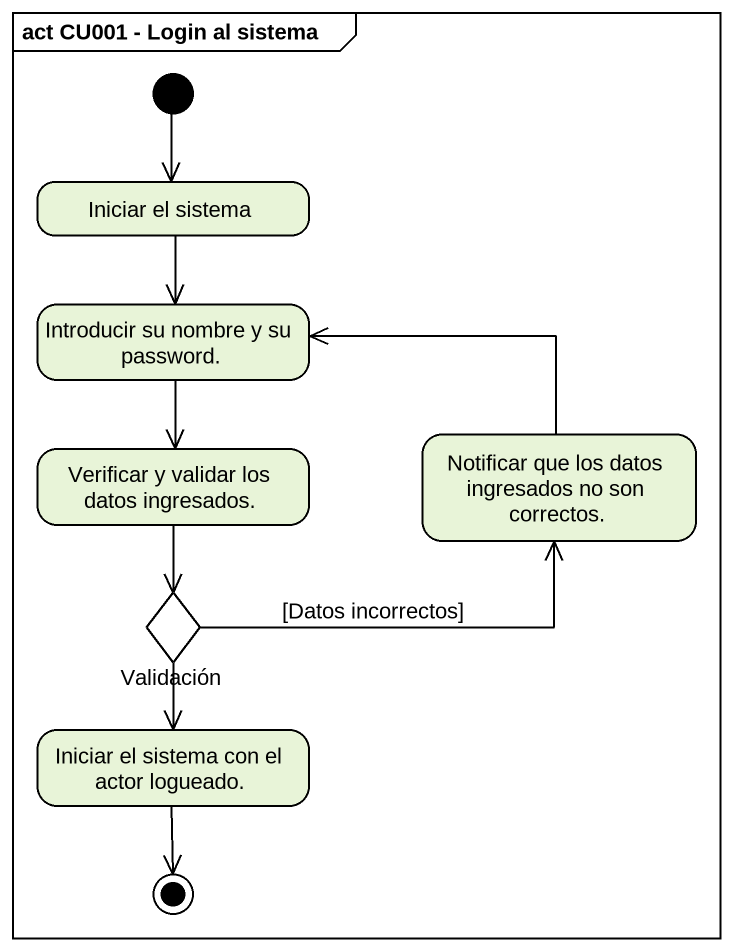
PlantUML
@startuml
mainframe act CU001 - Login al sistema
hide empty description
state "Iniciar el sistema" as Iniciar_el_sistema
state "Introducir su nombre y su password." as Introducir_su_nombre_y_su
state "Verificar y validar los datos ingresados." as Verificar_y_validar_los
state "Notificar que los datos ingresados no son correctos." as Notificar_que_los_datos
state Validación <<choice>>
state "Iniciar el sistema con el actor logueado." as Iniciar_el_sistema_con_el
[*] --> Iniciar_el_sistema
Iniciar_el_sistema --> Introducir_su_nombre_y_su
Introducir_su_nombre_y_su --> Verificar_y_validar_los
Verificar_y_validar_los --> Validación
Notificar_que_los_datos -left-> Introducir_su_nombre_y_su
Validación -right-> Notificar_que_los_datos : [Datos incorrectos]
Validación --> Iniciar_el_sistema_con_el
Iniciar_el_sistema_con_el --> [*]
@enduml
